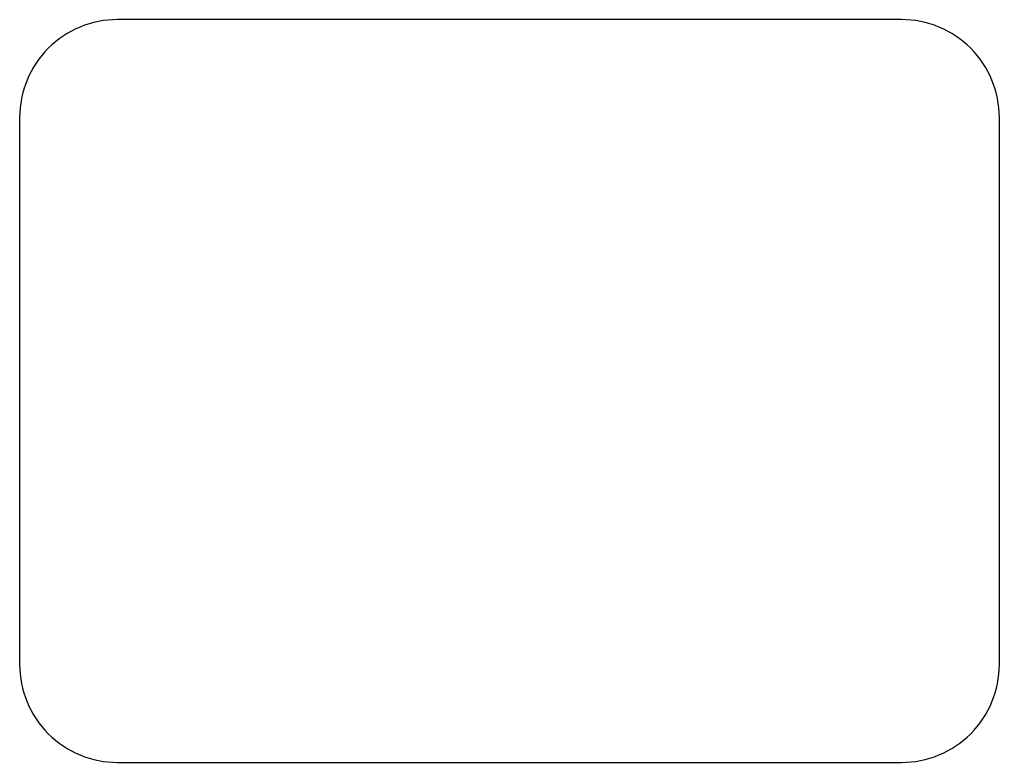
# Model space of a CAD drawing. Header units: millimetres. Extents: x 10 to 40, y -55 to -32.2.
import ezdxf

# ---------------------------------------------------------------- set-up
doc = ezdxf.new("R2010")
doc.units = ezdxf.units.MM
doc.layers.get('0').update_dxf_attribs({"linetype": 'CONTINUOUS'})

msp = doc.modelspace()

# ---------------------------------------------------------------- linework, layer by layer
msp.add_lwpolyline([(37, -32.25), (13, -32.25, 0.414214), (10, -35.25), (10, -52, 0.414214), (13, -55), (37, -55, 0.414214), (40, -52), (40, -35.25, 0.414214)], format="xyb", close=True)

doc.saveas('drawing.dxf')
